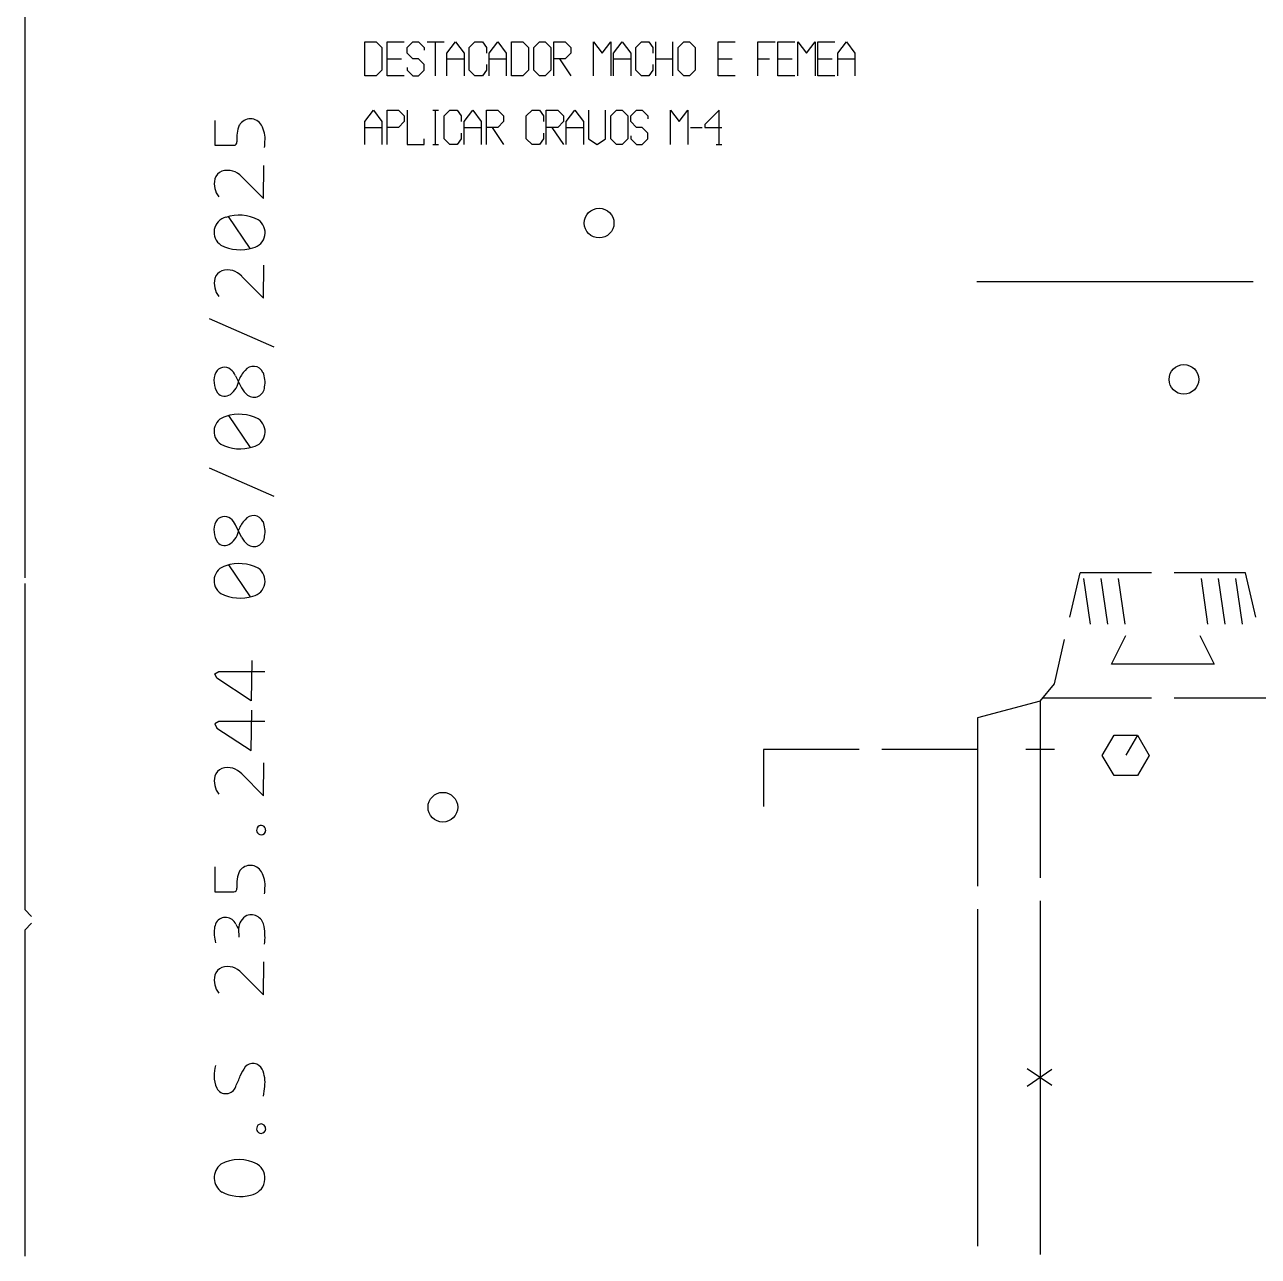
# Model space of a CAD drawing. Extents: x 0 to 1050, y 0 to 723.
# Drawn here: x 10 to 226.2, y 302.5 to 518.4 of the extents above; entities that cross this region are included whole.
import ezdxf

# ---------------------------------------------------------------- set-up
doc = ezdxf.new("R2010")
doc.units = 0
doc.layers.add('LAYOUT_PONTES', color=4, linetype='CONTINUOUS')

msp = doc.modelspace()

# ---------------------------------------------------------------- linework, layer by layer
at = {"layer": 'Layout_Pontes', "color": 16, "linetype": 'CONTINUOUS', "true_color": 0x800000}
for p, q in [((10, 535.85), (10, 478.67)), ((10, 478.67), (10, 421.48)), ((10, 420.48), (10, 363.3)), ((10, 363.3), (11.2, 362.1)), ((11.2, 360.9), (10, 359.7)), ((10, 359.7), (10, 302.52))]:
    msp.add_line(p, q, dxfattribs=at)
at = {"layer": 'Layout_Pontes', "color": 4, "linetype": 'CONTINUOUS', "true_color": 0x00ffff}
for p, q in [((69.63, 509.43), (69.63, 515.43)), ((69.63, 515.43), (71.63, 515.43)), ((71.63, 515.43), (72.62, 514.43)), ((73.53, 515.43), (76.53, 515.43)), ((73.53, 509.43), (73.53, 515.43)), ((77.03, 514.43), (78.03, 515.43)), ((78.03, 515.43), (79.03, 515.43)), ((79.03, 515.43), (80.03, 514.43)), ((80.53, 515.43), (83.53, 515.43)), ((82.03, 509.43), (82.03, 515.43)), ((84.03, 513.42), (85.53, 515.43)), ((85.53, 515.43), (87.03, 513.42)), ((87.93, 514.43), (88.93, 515.43)), ((88.93, 515.43), (90.23, 515.43)), ((90.23, 515.43), (90.93, 514.43)), ((91.43, 513.42), (92.93, 515.43)), ((92.93, 515.43), (94.43, 513.42)), ((95.33, 509.43), (95.33, 515.43)), ((95.33, 515.43), (97.33, 515.43)), ((97.33, 515.43), (98.33, 514.43)), ((99.23, 514.43), (100.23, 515.43)), ((100.23, 515.43), (101.23, 515.43)), ((101.23, 515.43), (102.23, 514.43)), ((102.73, 515.43), (104.73, 515.43)), ((102.73, 509.43), (102.73, 515.43)), ((104.73, 515.43), (105.73, 514.43)), ((109.73, 509.43), (109.73, 515.43)), ((109.73, 515.43), (111.23, 513.42)), ((111.23, 513.42), (112.73, 515.43)), ((112.73, 515.43), (112.73, 509.43)), ((113.23, 513.42), (114.73, 515.43)), ((114.73, 515.43), (116.23, 513.42)), ((117.13, 514.43), (118.13, 515.43)), ((118.13, 515.43), (119.43, 515.43)), ((119.43, 515.43), (120.13, 514.43)), ((120.63, 509.43), (120.63, 515.43)), ((123.63, 509.43), (123.63, 515.43)), ((124.54, 514.43), (125.54, 515.43)), ((125.54, 515.43), (126.54, 515.43)), ((126.54, 515.43), (127.53, 514.43)), ((131.54, 515.43), (134.53, 515.43)), ((131.54, 509.43), (131.54, 515.43)), ((138.54, 515.43), (141.53, 515.43)), ((138.54, 509.43), (138.54, 515.43)), ((142.04, 515.43), (145.03, 515.43)), ((142.04, 509.43), (142.04, 515.43)), ((145.54, 509.43), (145.54, 515.43)), ((145.54, 515.43), (147.04, 513.42)), ((147.04, 513.42), (148.54, 515.43)), ((148.54, 515.43), (148.54, 509.43)), ((149.04, 515.43), (152.04, 515.43)), ((149.04, 509.43), (149.04, 515.43)), ((152.54, 513.42), (154.04, 515.43)), ((154.04, 515.43), (155.54, 513.42)), ((72.62, 514.43), (72.62, 510.43)), ((77.03, 513.42), (77.03, 514.43)), ((78.03, 512.42), (77.03, 513.42)), ((80.03, 514.43), (80.03, 513.93)), ((84.03, 509.43), (84.03, 513.42)), ((87.03, 513.42), (87.03, 509.43)), ((87.93, 510.43), (87.93, 514.43)), ((90.93, 514.43), (90.93, 513.43)), ((91.43, 509.43), (91.43, 513.42)), ((94.43, 513.42), (94.43, 509.43)), ((98.33, 514.43), (98.33, 510.43)), ((99.23, 510.43), (99.23, 514.43)), ((102.23, 514.43), (102.23, 510.43)), ((105.73, 513.42), (104.73, 512.42)), ((105.73, 514.43), (105.73, 513.42)), ((113.23, 509.43), (113.23, 513.42)), ((116.23, 513.42), (116.23, 509.43)), ((117.13, 510.43), (117.13, 514.43)), ((120.13, 514.43), (120.13, 513.43)), ((124.54, 510.43), (124.54, 514.43)), ((127.53, 514.43), (127.53, 510.43)), ((152.54, 509.43), (152.54, 513.42)), ((155.54, 513.42), (155.54, 509.43)), ((72.62, 510.43), (71.63, 509.43)), ((73.53, 512.42), (76.03, 512.42)), ((77.03, 510.93), (77.03, 510.43)), ((77.03, 510.43), (78.03, 509.43)), ((79.03, 512.42), (78.03, 512.42)), ((80.03, 511.43), (79.03, 512.42)), ((79.03, 509.43), (80.03, 510.43)), ((80.03, 510.43), (80.03, 511.43)), ((84.03, 512.42), (87.03, 512.42)), ((88.93, 509.43), (87.93, 510.43)), ((90.93, 510.43), (90.23, 509.43)), ((90.93, 511.43), (90.93, 510.43)), ((91.43, 512.42), (94.43, 512.42)), ((98.33, 510.43), (97.33, 509.43)), ((100.23, 509.43), (99.23, 510.43)), ((102.23, 510.43), (101.23, 509.43)), ((104.73, 512.42), (102.73, 512.42)), ((103.73, 512.42), (105.73, 509.43)), ((113.23, 512.42), (116.23, 512.42)), ((118.13, 509.43), (117.13, 510.43)), ((120.13, 510.43), (119.43, 509.43)), ((120.13, 511.43), (120.13, 510.43)), ((120.63, 512.42), (123.63, 512.42)), ((125.54, 509.43), (124.54, 510.43)), ((127.53, 510.43), (126.54, 509.43)), ((131.54, 512.42), (134.04, 512.42)), ((138.54, 512.42), (140.54, 512.42)), ((142.04, 512.42), (144.54, 512.42)), ((149.04, 512.42), (151.54, 512.42)), ((152.54, 512.42), (155.54, 512.42)), ((71.63, 509.43), (69.63, 509.43)), ((76.53, 509.43), (73.53, 509.43)), ((78.03, 509.43), (79.03, 509.43)), ((90.23, 509.43), (88.93, 509.43)), ((97.33, 509.43), (95.33, 509.43)), ((101.23, 509.43), (100.23, 509.43)), ((119.43, 509.43), (118.13, 509.43)), ((126.54, 509.43), (125.54, 509.43)), ((134.53, 509.43), (131.54, 509.43)), ((145.03, 509.43), (142.04, 509.43)), ((152.04, 509.43), (149.04, 509.43)), ((69.63, 501.43), (71.13, 503.43)), ((71.13, 503.43), (72.62, 501.43)), ((73.53, 503.43), (75.53, 503.43)), ((73.53, 497.43), (73.53, 503.43)), ((75.53, 503.43), (76.53, 502.43)), ((76.53, 502.43), (76.53, 501.43)), ((77.03, 503.43), (77.03, 497.43)), ((81.53, 503.43), (82.53, 503.43)), ((82.03, 497.43), (82.03, 503.43)), ((83.53, 502.43), (84.53, 503.43)), ((83.53, 498.43), (83.53, 502.43)), ((84.53, 503.43), (85.83, 503.43)), ((85.83, 503.43), (86.52, 502.43)), ((86.52, 502.43), (86.52, 501.44)), ((87.03, 501.43), (88.53, 503.43)), ((88.53, 503.43), (90.02, 501.43)), ((90.93, 503.43), (92.93, 503.43)), ((90.93, 497.43), (90.93, 503.43)), ((92.93, 503.43), (93.92, 502.43)), ((93.92, 502.43), (93.92, 501.43)), ((97.93, 502.43), (98.93, 503.43)), ((97.93, 498.43), (97.93, 502.43)), ((98.93, 503.43), (100.23, 503.43)), ((100.23, 503.43), (100.93, 502.43)), ((100.93, 502.43), (100.93, 501.44)), ((101.43, 503.43), (103.43, 503.43)), ((101.43, 497.43), (101.43, 503.43)), ((103.43, 503.43), (104.43, 502.43)), ((104.43, 502.43), (104.43, 501.43)), ((104.93, 501.43), (106.43, 503.43)), ((106.43, 503.43), (107.93, 501.43)), ((108.83, 503.43), (108.83, 498.43)), ((111.83, 498.43), (111.83, 503.43)), ((112.73, 502.43), (113.73, 503.43)), ((112.73, 498.43), (112.73, 502.43)), ((113.73, 503.43), (114.73, 503.43)), ((114.73, 503.43), (115.73, 502.43)), ((115.73, 502.43), (115.73, 498.43)), ((116.23, 502.43), (117.23, 503.43)), ((116.23, 501.43), (116.23, 502.43)), ((117.23, 503.43), (118.23, 503.43)), ((118.23, 503.43), (119.23, 502.43)), ((119.23, 502.43), (119.23, 501.93)), ((123.23, 497.43), (123.23, 503.43)), ((123.23, 503.43), (124.73, 501.43)), ((124.73, 501.43), (126.23, 503.43)), ((126.23, 503.43), (126.23, 497.43)), ((131.73, 503.43), (129.23, 500.93)), ((131.73, 497.43), (131.73, 503.43)), ((43.35, 501.64), (43.35, 497.28)), ((69.63, 497.43), (69.63, 501.43)), ((69.63, 500.42), (72.62, 500.42)), ((72.62, 501.43), (72.62, 497.43)), ((75.53, 500.42), (73.53, 500.42)), ((76.53, 501.43), (75.53, 500.42)), ((87.03, 497.43), (87.03, 501.43)), ((87.03, 500.42), (90.02, 500.42)), ((90.02, 501.43), (90.02, 497.43)), ((92.93, 500.42), (90.93, 500.42)), ((91.93, 500.42), (93.92, 497.43)), ((93.92, 501.43), (92.93, 500.42)), ((103.43, 500.42), (101.43, 500.42)), ((102.43, 500.42), (104.43, 497.43)), ((104.43, 501.43), (103.43, 500.42)), ((104.93, 497.43), (104.93, 501.43)), ((104.93, 500.42), (107.93, 500.42)), ((107.93, 501.43), (107.93, 497.43)), ((117.23, 500.42), (116.23, 501.43)), ((118.23, 500.42), (117.23, 500.42)), ((119.23, 499.43), (118.23, 500.42)), ((126.73, 500.42), (128.73, 500.42)), ((129.23, 500.93), (129.23, 500.42)), ((129.23, 500.42), (132.23, 500.42)), ((77.03, 497.43), (80.03, 497.43)), ((80.03, 497.43), (80.03, 498.43)), ((81.53, 497.43), (82.53, 497.43)), ((84.53, 497.43), (83.53, 498.43)), ((85.83, 497.43), (84.53, 497.43)), ((86.52, 498.43), (85.83, 497.43)), ((86.52, 499.43), (86.52, 498.43)), ((98.93, 497.43), (97.93, 498.43)), ((100.23, 497.43), (98.93, 497.43)), ((100.93, 498.43), (100.23, 497.43)), ((100.93, 499.43), (100.93, 498.43)), ((108.83, 498.43), (110.33, 497.43)), ((110.33, 497.43), (111.83, 498.43)), ((113.73, 497.43), (112.73, 498.43)), ((114.73, 497.43), (113.73, 497.43)), ((115.73, 498.43), (114.73, 497.43)), ((116.23, 498.93), (116.23, 498.43)), ((116.23, 498.43), (117.23, 497.43)), ((117.23, 497.43), (118.23, 497.43)), ((118.23, 497.43), (119.23, 498.43)), ((119.23, 498.43), (119.23, 499.43)), ((131.23, 497.43), (132.23, 497.43)), ((43.35, 497.28), (46.66, 497.28)), ((51.86, 487.95), (51.92, 493.73)), ((48.07, 491.76), (51.86, 487.95)), ((49.55, 479.19), (45.72, 484.79)), ((51.86, 470.5), (51.92, 476.28)), ((48.07, 474.31), (51.86, 470.5)), ((53.75, 461.91), (42.41, 466.86)), ((46.98, 456.89), (48, 454.77)), ((45.72, 449.9), (49.55, 444.29)), ((53.75, 435.73), (42.41, 440.68)), ((48, 428.6), (46.98, 430.72)), ((45.72, 423.72), (49.55, 418.12)), ((49.81, 406.98), (49.73, 399.89)), ((43.34, 404.6), (44.04, 405.02)), ((43.71, 403.85), (43.34, 404.6)), ((44.04, 405.02), (52.1, 405.02)), ((49.73, 399.89), (43.71, 403.85)), ((49.73, 391.16), (49.81, 398.25)), ((44.04, 396.29), (43.34, 395.87)), ((43.34, 395.87), (43.71, 395.12)), ((52.1, 396.29), (44.04, 396.29)), ((43.71, 395.12), (49.73, 391.16)), ((190.5, 391.35), (185.5, 391.35)), ((51.86, 383.25), (51.92, 389.03)), ((48.07, 387.07), (51.86, 383.25)), ((43.35, 370.77), (43.35, 366.41)), ((43.35, 366.41), (46.66, 366.41)), ((47.5, 359.92), (47.52, 358.46)), ((51.86, 348.35), (51.92, 354.14)), ((48.07, 352.17), (51.86, 348.35)), ((190.05, 332.46), (185.72, 335.39)), ((190.05, 335.27), (185.72, 332.27))]:
    msp.add_line(p, q, dxfattribs=at)
at = {"layer": 'Layout_Pontes', "color": 254, "linetype": 'CONTINUOUS', "true_color": 0xffffff}
for p, q in [((225.37, 473.35), (176.93, 473.35)), ((193.2, 414.55), (195, 422.35)), ((207.5, 422.35), (195, 422.35)), ((224, 422.35), (211.5, 422.35)), ((225.8, 414.55), (224, 422.35)), ((196.84, 413.35), (195.67, 421.35)), ((199.87, 413.35), (198.71, 421.35)), ((202.9, 413.35), (201.74, 421.35)), ((217.42, 413.35), (216.26, 421.35)), ((220.45, 413.35), (219.29, 421.35)), ((223.49, 413.35), (222.32, 421.35)), ((200.5, 406.35), (203, 411.35)), ((216, 411.35), (218.5, 406.35)), ((190.5, 402.85), (192.3, 410.65)), ((218.5, 406.35), (200.5, 406.35)), ((188, 399.85), (190.5, 402.85)), ((188, 399.85), (177, 396.9)), ((177, 396.9), (177, 367.38)), ((198.9, 390.34), (200.95, 393.89)), ((200.95, 393.89), (205.06, 393.89)), ((205.05, 393.89), (203, 390.35)), ((205.06, 393.89), (207.1, 390.34)), ((156.25, 391.35), (139.5, 391.35)), ((139.5, 391.35), (139.5, 381.35)), ((177, 391.35), (160.25, 391.35)), ((200.95, 386.79), (198.9, 390.34)), ((207.1, 390.34), (205.05, 386.79)), ((205.05, 386.79), (200.95, 386.79)), ((177, 363.38), (177, 304.32))]:
    msp.add_line(p, q, dxfattribs=at)
at = {"layer": 'Layout_Pontes', "color": 1, "linetype": 'CONTINUOUS', "true_color": 0xff0000}
for p, q in [((207.5, 400.35), (188.41, 400.35)), ((230.58, 400.35), (211.5, 400.35)), ((188, 399.85), (188, 368.85)), ((188, 364.85), (188, 302.85))]:
    msp.add_line(p, q, dxfattribs=at)
at = {"layer": 'Layout_Pontes', "color": 16, "linetype": 'CONTINUOUS', "true_color": 0x800000}
for centre in [(110.7, 483.65), (213.2, 456.25), (83.3, 381.25)]:
    msp.add_circle(centre, 2.6, dxfattribs=at)
at = {"layer": 'Layout_Pontes', "color": 4, "linetype": 'CONTINUOUS', "true_color": 0x00ffff}
for centre, radius, start, end in [((49.55, 499.69), 2.23, 29.5745, 149.3536), ((53.09, 498.55), 5.92, 157.3646, 186.1659), ((47.57, 498.43), 4.58, 353.8613, 31.0286), ((46.65, 497.84), 0.565, 271.0995, 7.2572), ((42.55, 498.2), 9.58, 352.2878, 358.4458), ((46.69, 490.48), 3.46, 164.986, 220.2154), ((45.32, 490.83), 2.05, 111.5555, 164.4398), ((45.57, 489.56), 3.33, 41.3809, 107.5445), ((45.91, 482.03), 2.71, 103.8715, 235.6777), ((47.59, 477.68), 7.35, 62.7706, 108.4446), ((49.43, 481.97), 2.72, 282.2352, 56.0062), ((47.77, 486.42), 7.45, 242.9273, 287.4718), ((46.69, 473.03), 3.46, 164.987, 220.2151), ((45.32, 473.38), 2.05, 111.5571, 164.4424), ((45.57, 472.11), 3.33, 41.3785, 107.5439), ((50.1, 456.69), 1.85, 25.2247, 142.4238), ((46.88, 455.91), 3.7, 155.2181, 213.376), ((45.03, 456.68), 1.7, 51.2889, 152.7183), ((43.98, 455.4), 3.35, 26.448, 51.0894), ((52.44, 454.18), 5.27, 136.2781, 158.6846), ((47.88, 455.76), 4.26, 348.7375, 23.7758), ((43.86, 456.59), 3.71, 306.921, 352.3499), ((51.4, 456.46), 3.79, 206.5139, 231.76), ((50.17, 455), 1.89, 233.5756, 357.7828), ((45.07, 455), 1.71, 221.2865, 306.2985), ((47.59, 442.78), 7.35, 62.7703, 108.4449), ((45.91, 447.13), 2.71, 103.8715, 235.6777), ((49.43, 447.07), 2.72, 282.2378, 56.0059), ((47.77, 451.52), 7.45, 242.927, 287.4723), ((46.88, 429.74), 3.7, 155.2189, 213.3755), ((45.03, 430.48), 1.72, 52.1351, 151.8731), ((43.98, 429.23), 3.35, 26.4488, 51.0886), ((52.44, 428.01), 5.27, 136.2776, 158.6852), ((50.1, 430.52), 1.85, 25.2279, 142.4242), ((47.88, 429.59), 4.26, 348.7398, 23.7775), ((43.86, 430.42), 3.71, 306.9205, 352.3505), ((51.4, 430.29), 3.79, 206.517, 231.7612), ((50.17, 428.83), 1.89, 233.5699, 357.7839), ((45.07, 428.83), 1.71, 221.2858, 306.2937), ((47.59, 416.61), 7.35, 62.7694, 108.4438), ((45.91, 420.95), 2.71, 103.8734, 235.6758), ((49.43, 420.9), 2.71, 282.2359, 56.0074), ((47.77, 425.35), 7.45, 242.927, 287.4722), ((45.32, 386.13), 2.05, 111.5571, 164.4424), ((45.57, 384.87), 3.33, 41.3789, 107.5427), ((46.69, 385.79), 3.46, 164.9863, 220.2159), ((51.49, 377.25), 0.837, 135.6829, 267.3905), ((51.45, 377.27), 0.792, 357.5764, 135.0658), ((51.43, 377.23), 0.815, 271.6108, 0.8796), ((52.72, 367.71), 5.55, 154.1129, 186.8607), ((49.54, 368.8), 2.25, 30.0319, 143.639), ((47.57, 367.56), 4.58, 353.862, 31.0278), ((46.65, 366.97), 0.562, 270.7496, 7.6071), ((42.55, 367.33), 9.58, 352.2934, 358.4513), ((45.22, 359.99), 1.94, 22.7211, 147.615), ((50.12, 359.93), 2.61, 116.4419, 180.2689), ((49.67, 360.08), 2.3, 5.9208, 108.2443), ((47.17, 359.33), 3.97, 154.707, 187.3888), ((50.21, 362.08), 3.47, 202.7228, 218.864), ((42.4, 358.52), 9.73, 352.273, 10.6329), ((51.04, 359.47), 7.84, 184.7771, 194.7959), ((45.32, 351.23), 2.05, 111.5564, 164.4389), ((45.57, 349.97), 3.33, 41.3807, 107.5448), ((46.69, 350.89), 3.46, 164.986, 220.2154), ((53.17, 333.94), 9.95, 168.2734, 179.1575), ((53.17, 332.23), 5.71, 142.3632, 160.339), ((50.01, 334.49), 1.84, 26.8886, 137.9281), ((46.34, 333.02), 5.79, 352.6805, 23.4259), ((47.38, 333.88), 4.15, 177.127, 206.749), ((30.18, 340.46), 18.7, 334.0292, 340.2904), ((45.27, 332.85), 1.82, 207.6327, 341.4028), ((42.57, 332.83), 9.53, 346.5884, 356.7068), ((51.49, 324.9), 0.837, 135.6866, 267.3825), ((51.45, 324.93), 0.792, 357.5702, 135.072), ((51.43, 324.88), 0.815, 271.6037, 0.8725), ((46.21, 316.29), 2.99, 127.9986, 236.6217), ((47.6, 312.72), 6.76, 61.8766, 118.6072), ((49.14, 316.19), 2.98, 279.1526, 56.5903), ((47.82, 320.17), 7.16, 242.8884, 284.5062)]:
    msp.add_arc(centre, radius, start, end, dxfattribs=at)

doc.saveas('drawing.dxf')
